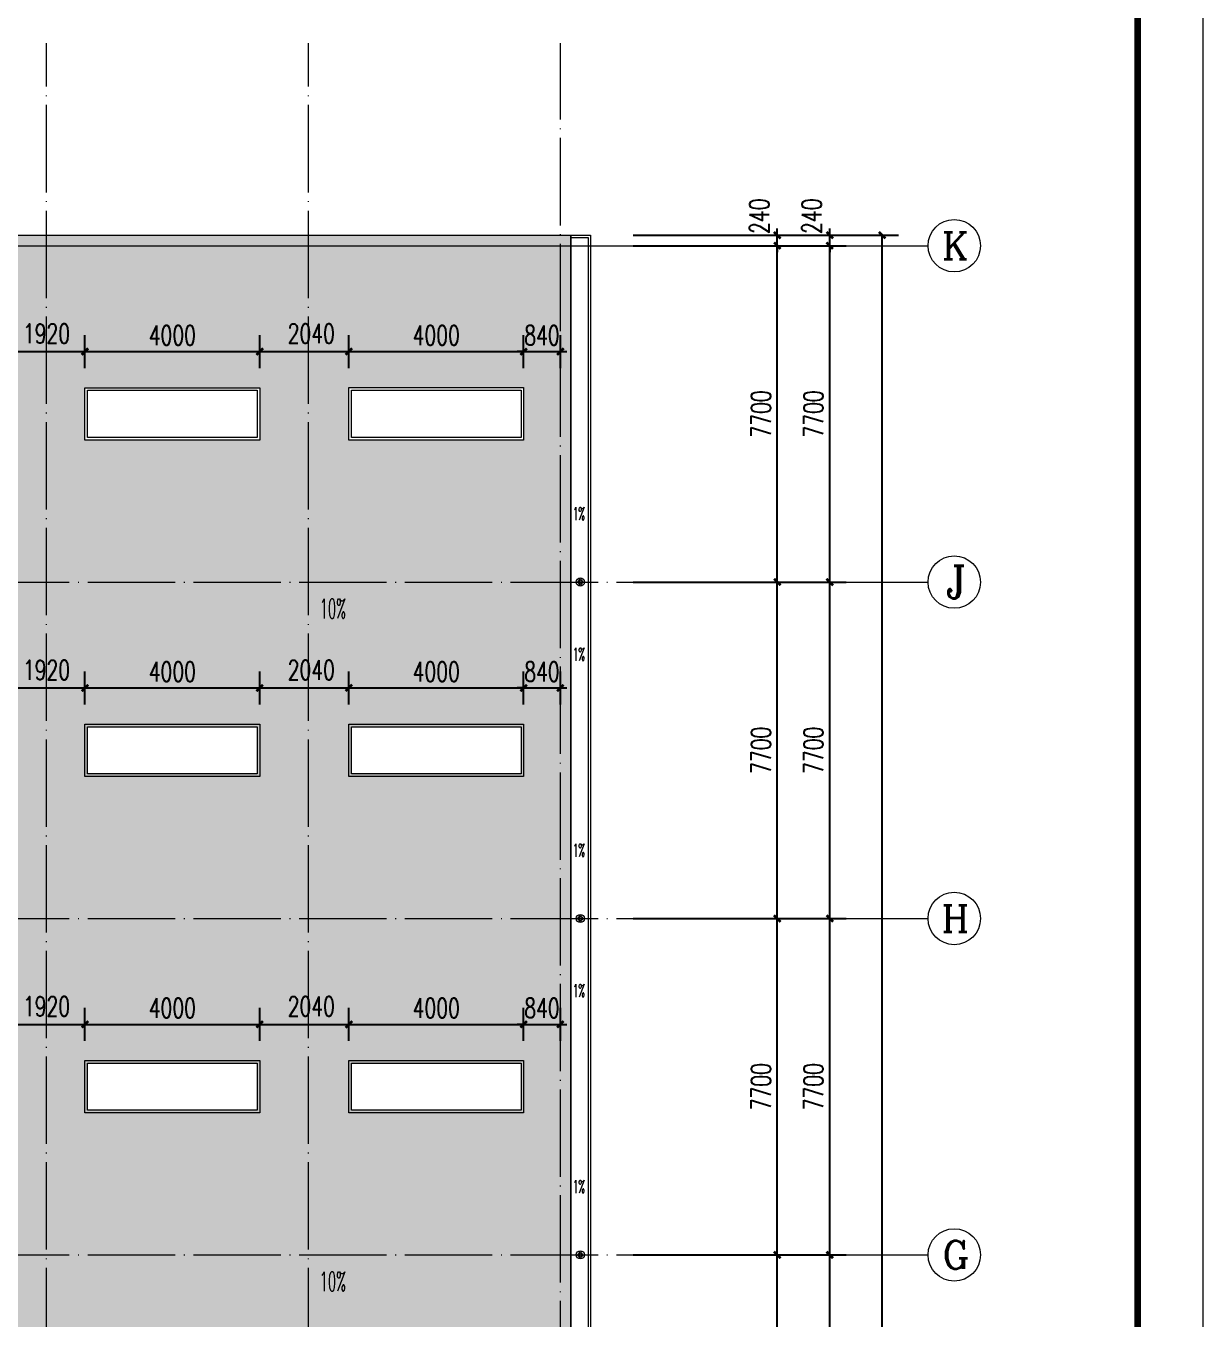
# Model space of a CAD drawing. Header units: inches. Extents: x -3733042 to -3450527, y 579159 to 997713.
# Drawn here: x -3525919 to -3498977, y 722919 to 752521 of the extents above; entities that cross this region are included whole.
import ezdxf

# ---------------------------------------------------------------- set-up
doc = ezdxf.new("R2010")
doc.units = ezdxf.units.IN
doc.header["$LTSCALE"] = 1000
doc.header["$MEASUREMENT"] = 0
doc.linetypes.add('DOTE', pattern=[2.42, 2, -0.2, 0.02, -0.2])
doc.linetypes.add('TG_Y', pattern=[2.3, 2, -0.3])
doc.layers.get('0').update_dxf_attribs({"lineweight": 18})
for name, color, linetype, lineweight in [('AXIS', 30, 'Continuous', 18), ('AXIS_TEXT', 7, 'Continuous', 18), ('DOTE', 14, 'DOTE', 18), ('EQUIP_雨水斗', 7, 'Continuous', 18), ('PUB_DIM', 3, 'Continuous', 18), ('PUB_TEXT', 7, 'Continuous', 18), ('PUB_TITLE', 153, 'Continuous', 18), ('SURFACE', 255, 'Continuous', 18), ('VPIPE-雨水', 4, 'TG_Y', 18), ('地漏雨水管', 41, 'Continuous', 18), ('填充', 8, 'Continuous', 18)]:
    doc.layers.add(name, color=color, linetype=linetype, lineweight=lineweight)
doc.styles.add('_TCH_AXIS', font='complex.shx', dxfattribs={"bigfont": 'gbcbig.shx'})
doc.styles.add('_TCH_DIM', font='simplex.shx', dxfattribs={"width": 0.7, "bigfont": 'gbcbig.shx'})
doc.styles.add('_TCH_DIM_T3', font='simplex.shx', dxfattribs={"width": 0.705882, "bigfont": 'gbcbig.shx'})
doc.styles.add('COMPLEX', font='complex.shx')
doc.dimstyles.new('_TCH_ARCH&&150', dxfattribs={"dimtxt": 446.25, "dimasz": 150, "dimexe": 375, "dimexo": 450, "dimgap": 150, "dimtad": 1, "dimdec": 0, "dimzin": 0, "dimdsep": 46, "dimtxsty": '_TCH_DIM_T3', "dimblk": 'ARCHTICK', "dimcen": 0.09, "dimdle": 300, "dimclrt": 7, "dimazin": 2, "dimtfac": 1, "dimtdec": 0, "dimtix": 1, "dimtmove": 2, "dimatfit": 3, "dimfxl": 1, "dimtolj": 1, "dimarcsym": 0})

# ---------------------------------------------------------------- blocks, each defined once
blk = doc.blocks.new('$TwtSys$00000139')
at = {"color": 7}
for p, q in [((-19, 92), (-19, -92)), ((19, 92), (19, -92))]:
    blk.add_line(p, q, dxfattribs=at)
blk.add_circle((0, 0), 93.8)
blk = doc.blocks.new('_ArchTick_2')
at = {"color": 0, "linetype": 'ByBlock'}
blk.add_lwpolyline([(-0.5, -0.5, 0.4, 0.4, 0), (0.5, 0.5, 0.4, 0.4, 0)], format="xyseb", dxfattribs=at)
blk = doc.blocks.new('*X360')
at = {"layer": 'PUB_DIM', "color": 0, "lineweight": -2}
for p, q in [((-3526487, 729289), (-3526487, 730041)), ((-3524567, 729289), (-3524567, 730041)), ((-3526487, 729666), (-3524567, 729666))]:
    blk.add_line(p, q, dxfattribs=at)
at = {"layer": 'PUB_DIM', "color": 0, "lineweight": -2, "xscale": 150, "yscale": 150, "zscale": 150, "rotation": 180}
blk.add_blockref('_ArchTick_2', (-3526487, 729666), dxfattribs=at)
at = {"layer": 'PUB_DIM', "color": 0, "lineweight": -2, "xscale": 150, "yscale": 150, "zscale": 150}
blk.add_blockref('_ArchTick_2', (-3524567, 729666), dxfattribs=at)
at = {"layer": 'PUB_DIM', "color": 7, "insert": (-3525447, 730078), "char_height": 446.2, "width": 1530, "attachment_point": 5, "style": '_TCH_DIM_T3'}
blk.add_mtext('1920', dxfattribs=at)
blk = doc.blocks.new('_ARCHTICK')
at = {"color": 0, "linetype": 'ByBlock', "const_width": 0.4}
blk.add_lwpolyline([(-0.5, -0.5), (0.5, 0.5)], dxfattribs=at)
blk = doc.blocks.new('*X361')
at = {"layer": 'PUB_DIM', "color": 0, "lineweight": -2}
for p, q in [((-3524567, 729289), (-3524567, 730041)), ((-3520567, 729289), (-3520567, 730041)), ((-3524567, 729666), (-3520567, 729666))]:
    blk.add_line(p, q, dxfattribs=at)
at = {"layer": 'PUB_DIM', "color": 0, "lineweight": -2, "xscale": 150, "yscale": 150, "zscale": 150, "rotation": 180}
blk.add_blockref('_ArchTick_2', (-3524567, 729666), dxfattribs=at)
at = {"layer": 'PUB_DIM', "color": 0, "lineweight": -2, "xscale": 150, "yscale": 150, "zscale": 150}
blk.add_blockref('_ArchTick_2', (-3520567, 729666), dxfattribs=at)
at = {"layer": 'PUB_DIM', "color": 7, "insert": (-3522567, 730039), "char_height": 446.2, "width": 1665, "attachment_point": 5, "style": '_TCH_DIM_T3'}
blk.add_mtext('4000', dxfattribs=at)
blk = doc.blocks.new('*X362')
at = {"layer": 'PUB_DIM', "color": 0, "lineweight": -2}
for p, q in [((-3520567, 729289), (-3520567, 730041)), ((-3518527, 729289), (-3518527, 730041)), ((-3520567, 729666), (-3518527, 729666))]:
    blk.add_line(p, q, dxfattribs=at)
at = {"layer": 'PUB_DIM', "color": 0, "lineweight": -2, "xscale": 150, "yscale": 150, "zscale": 150, "rotation": 180}
blk.add_blockref('_ArchTick_2', (-3520567, 729666), dxfattribs=at)
at = {"layer": 'PUB_DIM', "color": 0, "lineweight": -2, "xscale": 150, "yscale": 150, "zscale": 150}
blk.add_blockref('_ArchTick_2', (-3518527, 729666), dxfattribs=at)
at = {"layer": 'PUB_DIM', "color": 7, "insert": (-3519387, 730078), "char_height": 446.2, "width": 1665, "attachment_point": 5, "style": '_TCH_DIM_T3'}
blk.add_mtext('2040', dxfattribs=at)
blk = doc.blocks.new('*X363')
at = {"layer": 'PUB_DIM', "color": 0, "lineweight": -2}
for p, q in [((-3518527, 729289), (-3518527, 730041)), ((-3514527, 729289), (-3514527, 730041)), ((-3518527, 729666), (-3514527, 729666))]:
    blk.add_line(p, q, dxfattribs=at)
at = {"layer": 'PUB_DIM', "color": 0, "lineweight": -2, "xscale": 150, "yscale": 150, "zscale": 150, "rotation": 180}
blk.add_blockref('_ArchTick_2', (-3518527, 729666), dxfattribs=at)
at = {"layer": 'PUB_DIM', "color": 0, "lineweight": -2, "xscale": 150, "yscale": 150, "zscale": 150}
blk.add_blockref('_ArchTick_2', (-3514527, 729666), dxfattribs=at)
at = {"layer": 'PUB_DIM', "color": 7, "insert": (-3516527, 730039), "char_height": 446.2, "width": 1665, "attachment_point": 5, "style": '_TCH_DIM_T3'}
blk.add_mtext('4000', dxfattribs=at)
blk = doc.blocks.new('*X364')
at = {"layer": 'PUB_DIM', "color": 0, "lineweight": -2}
for p, q in [((-3514527, 729289), (-3514527, 730041)), ((-3513687, 729289), (-3513687, 730041)), ((-3514527, 729666), (-3514677, 729666)), ((-3514527, 729666), (-3513687, 729666)), ((-3513687, 729666), (-3513537, 729666))]:
    blk.add_line(p, q, dxfattribs=at)
at = {"layer": 'PUB_DIM', "color": 0, "lineweight": -2, "xscale": 150, "yscale": 150, "zscale": 150}
blk.add_blockref('_ArchTick_2', (-3514527, 729666), dxfattribs=at)
at = {"layer": 'PUB_DIM', "color": 0, "lineweight": -2, "xscale": 150, "yscale": 150, "zscale": 150, "rotation": 180}
blk.add_blockref('_ArchTick_2', (-3513687, 729666), dxfattribs=at)
at = {"layer": 'PUB_DIM', "color": 7, "insert": (-3514107, 730039), "char_height": 446.2, "width": 1215, "attachment_point": 5, "style": '_TCH_DIM_T3'}
blk.add_mtext('840', dxfattribs=at)
blk = doc.blocks.new('*X374')
at = {"layer": 'PUB_DIM', "color": 0, "lineweight": -2}
for p, q in [((-3526487, 736989), (-3526487, 737741)), ((-3524567, 736989), (-3524567, 737741)), ((-3526487, 737366), (-3524567, 737366))]:
    blk.add_line(p, q, dxfattribs=at)
at = {"layer": 'PUB_DIM', "color": 0, "lineweight": -2, "xscale": 150, "yscale": 150, "zscale": 150, "rotation": 180}
blk.add_blockref('_ArchTick_2', (-3526487, 737366), dxfattribs=at)
at = {"layer": 'PUB_DIM', "color": 0, "lineweight": -2, "xscale": 150, "yscale": 150, "zscale": 150}
blk.add_blockref('_ArchTick_2', (-3524567, 737366), dxfattribs=at)
at = {"layer": 'PUB_DIM', "color": 7, "insert": (-3525447, 737778), "char_height": 446.2, "width": 1530, "attachment_point": 5, "style": '_TCH_DIM_T3'}
blk.add_mtext('1920', dxfattribs=at)
blk = doc.blocks.new('*X375')
at = {"layer": 'PUB_DIM', "color": 0, "lineweight": -2}
for p, q in [((-3524567, 736989), (-3524567, 737741)), ((-3520567, 736989), (-3520567, 737741)), ((-3524567, 737366), (-3520567, 737366))]:
    blk.add_line(p, q, dxfattribs=at)
at = {"layer": 'PUB_DIM', "color": 0, "lineweight": -2, "xscale": 150, "yscale": 150, "zscale": 150, "rotation": 180}
blk.add_blockref('_ArchTick_2', (-3524567, 737366), dxfattribs=at)
at = {"layer": 'PUB_DIM', "color": 0, "lineweight": -2, "xscale": 150, "yscale": 150, "zscale": 150}
blk.add_blockref('_ArchTick_2', (-3520567, 737366), dxfattribs=at)
at = {"layer": 'PUB_DIM', "color": 7, "insert": (-3522567, 737739), "char_height": 446.2, "width": 1665, "attachment_point": 5, "style": '_TCH_DIM_T3'}
blk.add_mtext('4000', dxfattribs=at)
blk = doc.blocks.new('*X376')
at = {"layer": 'PUB_DIM', "color": 0, "lineweight": -2}
for p, q in [((-3520567, 736989), (-3520567, 737741)), ((-3518527, 736989), (-3518527, 737741)), ((-3520567, 737366), (-3518527, 737366))]:
    blk.add_line(p, q, dxfattribs=at)
at = {"layer": 'PUB_DIM', "color": 0, "lineweight": -2, "xscale": 150, "yscale": 150, "zscale": 150, "rotation": 180}
blk.add_blockref('_ArchTick_2', (-3520567, 737366), dxfattribs=at)
at = {"layer": 'PUB_DIM', "color": 0, "lineweight": -2, "xscale": 150, "yscale": 150, "zscale": 150}
blk.add_blockref('_ArchTick_2', (-3518527, 737366), dxfattribs=at)
at = {"layer": 'PUB_DIM', "color": 7, "insert": (-3519387, 737778), "char_height": 446.2, "width": 1665, "attachment_point": 5, "style": '_TCH_DIM_T3'}
blk.add_mtext('2040', dxfattribs=at)
blk = doc.blocks.new('*X377')
at = {"layer": 'PUB_DIM', "color": 0, "lineweight": -2}
for p, q in [((-3518527, 736989), (-3518527, 737741)), ((-3514527, 736989), (-3514527, 737741)), ((-3518527, 737366), (-3514527, 737366))]:
    blk.add_line(p, q, dxfattribs=at)
at = {"layer": 'PUB_DIM', "color": 0, "lineweight": -2, "xscale": 150, "yscale": 150, "zscale": 150, "rotation": 180}
blk.add_blockref('_ArchTick_2', (-3518527, 737366), dxfattribs=at)
at = {"layer": 'PUB_DIM', "color": 0, "lineweight": -2, "xscale": 150, "yscale": 150, "zscale": 150}
blk.add_blockref('_ArchTick_2', (-3514527, 737366), dxfattribs=at)
at = {"layer": 'PUB_DIM', "color": 7, "insert": (-3516527, 737739), "char_height": 446.2, "width": 1665, "attachment_point": 5, "style": '_TCH_DIM_T3'}
blk.add_mtext('4000', dxfattribs=at)
blk = doc.blocks.new('*X378')
at = {"layer": 'PUB_DIM', "color": 0, "lineweight": -2}
for p, q in [((-3514527, 736989), (-3514527, 737741)), ((-3513687, 736989), (-3513687, 737741)), ((-3514527, 737366), (-3514677, 737366)), ((-3514527, 737366), (-3513687, 737366)), ((-3513687, 737366), (-3513537, 737366))]:
    blk.add_line(p, q, dxfattribs=at)
at = {"layer": 'PUB_DIM', "color": 0, "lineweight": -2, "xscale": 150, "yscale": 150, "zscale": 150}
blk.add_blockref('_ArchTick_2', (-3514527, 737366), dxfattribs=at)
at = {"layer": 'PUB_DIM', "color": 0, "lineweight": -2, "xscale": 150, "yscale": 150, "zscale": 150, "rotation": 180}
blk.add_blockref('_ArchTick_2', (-3513687, 737366), dxfattribs=at)
at = {"layer": 'PUB_DIM', "color": 7, "insert": (-3514107, 737739), "char_height": 446.2, "width": 1215, "attachment_point": 5, "style": '_TCH_DIM_T3'}
blk.add_mtext('840', dxfattribs=at)
blk = doc.blocks.new('*X501')
at = {"layer": 'PUB_DIM', "color": 0, "lineweight": -2}
for p, q in [((-3526487, 744689), (-3526487, 745441)), ((-3524567, 744689), (-3524567, 745441)), ((-3526487, 745066), (-3524567, 745066))]:
    blk.add_line(p, q, dxfattribs=at)
at = {"layer": 'PUB_DIM', "color": 0, "lineweight": -2, "xscale": 150, "yscale": 150, "zscale": 150, "rotation": 180}
blk.add_blockref('_ArchTick_2', (-3526487, 745066), dxfattribs=at)
at = {"layer": 'PUB_DIM', "color": 0, "lineweight": -2, "xscale": 150, "yscale": 150, "zscale": 150}
blk.add_blockref('_ArchTick_2', (-3524567, 745066), dxfattribs=at)
at = {"layer": 'PUB_DIM', "color": 7, "insert": (-3525447, 745478), "char_height": 446.2, "width": 1530, "attachment_point": 5, "style": '_TCH_DIM_T3'}
blk.add_mtext('1920', dxfattribs=at)
blk = doc.blocks.new('*X502')
at = {"layer": 'PUB_DIM', "color": 0, "lineweight": -2}
for p, q in [((-3524567, 744689), (-3524567, 745441)), ((-3520567, 744689), (-3520567, 745441)), ((-3524567, 745066), (-3520567, 745066))]:
    blk.add_line(p, q, dxfattribs=at)
at = {"layer": 'PUB_DIM', "color": 0, "lineweight": -2, "xscale": 150, "yscale": 150, "zscale": 150, "rotation": 180}
blk.add_blockref('_ArchTick_2', (-3524567, 745066), dxfattribs=at)
at = {"layer": 'PUB_DIM', "color": 0, "lineweight": -2, "xscale": 150, "yscale": 150, "zscale": 150}
blk.add_blockref('_ArchTick_2', (-3520567, 745066), dxfattribs=at)
at = {"layer": 'PUB_DIM', "color": 7, "insert": (-3522567, 745439), "char_height": 446.2, "width": 1665, "attachment_point": 5, "style": '_TCH_DIM_T3'}
blk.add_mtext('4000', dxfattribs=at)
blk = doc.blocks.new('*X503')
at = {"layer": 'PUB_DIM', "color": 0, "lineweight": -2}
for p, q in [((-3520567, 744689), (-3520567, 745441)), ((-3518527, 744689), (-3518527, 745441)), ((-3520567, 745066), (-3518527, 745066))]:
    blk.add_line(p, q, dxfattribs=at)
at = {"layer": 'PUB_DIM', "color": 0, "lineweight": -2, "xscale": 150, "yscale": 150, "zscale": 150, "rotation": 180}
blk.add_blockref('_ArchTick_2', (-3520567, 745066), dxfattribs=at)
at = {"layer": 'PUB_DIM', "color": 0, "lineweight": -2, "xscale": 150, "yscale": 150, "zscale": 150}
blk.add_blockref('_ArchTick_2', (-3518527, 745066), dxfattribs=at)
at = {"layer": 'PUB_DIM', "color": 7, "insert": (-3519387, 745478), "char_height": 446.2, "width": 1665, "attachment_point": 5, "style": '_TCH_DIM_T3'}
blk.add_mtext('2040', dxfattribs=at)
blk = doc.blocks.new('*X504')
at = {"layer": 'PUB_DIM', "color": 0, "lineweight": -2}
for p, q in [((-3518527, 744689), (-3518527, 745441)), ((-3514527, 744689), (-3514527, 745441)), ((-3518527, 745066), (-3514527, 745066))]:
    blk.add_line(p, q, dxfattribs=at)
at = {"layer": 'PUB_DIM', "color": 0, "lineweight": -2, "xscale": 150, "yscale": 150, "zscale": 150, "rotation": 180}
blk.add_blockref('_ArchTick_2', (-3518527, 745066), dxfattribs=at)
at = {"layer": 'PUB_DIM', "color": 0, "lineweight": -2, "xscale": 150, "yscale": 150, "zscale": 150}
blk.add_blockref('_ArchTick_2', (-3514527, 745066), dxfattribs=at)
at = {"layer": 'PUB_DIM', "color": 7, "insert": (-3516527, 745439), "char_height": 446.2, "width": 1665, "attachment_point": 5, "style": '_TCH_DIM_T3'}
blk.add_mtext('4000', dxfattribs=at)
blk = doc.blocks.new('*X505')
at = {"layer": 'PUB_DIM', "color": 0, "lineweight": -2}
for p, q in [((-3514527, 744689), (-3514527, 745441)), ((-3513687, 744689), (-3513687, 745441)), ((-3514527, 745066), (-3514677, 745066)), ((-3514527, 745066), (-3513687, 745066)), ((-3513687, 745066), (-3513537, 745066))]:
    blk.add_line(p, q, dxfattribs=at)
at = {"layer": 'PUB_DIM', "color": 0, "lineweight": -2, "xscale": 150, "yscale": 150, "zscale": 150}
blk.add_blockref('_ArchTick_2', (-3514527, 745066), dxfattribs=at)
at = {"layer": 'PUB_DIM', "color": 0, "lineweight": -2, "xscale": 150, "yscale": 150, "zscale": 150, "rotation": 180}
blk.add_blockref('_ArchTick_2', (-3513687, 745066), dxfattribs=at)
at = {"layer": 'PUB_DIM', "color": 7, "insert": (-3514107, 745439), "char_height": 446.2, "width": 1215, "attachment_point": 5, "style": '_TCH_DIM_T3'}
blk.add_mtext('840', dxfattribs=at)
blk = doc.blocks.new('*X539')
at = {"layer": 'AXIS', "color": 0, "lineweight": -2}
for p, q in [((-3512022, 724389), (-3508347, 724389)), ((-3508722, 716689), (-3508722, 724389)), ((-3512022, 716689), (-3508347, 716689))]:
    blk.add_line(p, q, dxfattribs=at)
at = {"layer": 'AXIS', "color": 0, "lineweight": -2, "xscale": 150, "yscale": 150, "zscale": 150}
for p, rotation in [((-3508722, 724389), 90), ((-3508722, 716689), 270)]:
    blk.add_blockref('_ArchTick_2', p, dxfattribs=dict(at, rotation=rotation))
at = {"layer": 'AXIS', "color": 7, "insert": (-3509095, 720539), "char_height": 446.2, "width": 1665, "attachment_point": 5, "rotation": 90, "style": '_TCH_DIM_T3'}
blk.add_mtext('7700', dxfattribs=at)
blk = doc.blocks.new('*X540')
at = {"layer": 'AXIS', "color": 0, "lineweight": -2}
for p, q in [((-3512022, 732089), (-3508347, 732089)), ((-3508722, 724389), (-3508722, 732089)), ((-3512022, 724389), (-3508347, 724389))]:
    blk.add_line(p, q, dxfattribs=at)
at = {"layer": 'AXIS', "color": 0, "lineweight": -2, "xscale": 150, "yscale": 150, "zscale": 150}
for p, rotation in [((-3508722, 732089), 90), ((-3508722, 724389), 270)]:
    blk.add_blockref('_ArchTick_2', p, dxfattribs=dict(at, rotation=rotation))
at = {"layer": 'AXIS', "color": 7, "insert": (-3509095, 728239), "char_height": 446.2, "width": 1665, "attachment_point": 5, "rotation": 90, "style": '_TCH_DIM_T3'}
blk.add_mtext('7700', dxfattribs=at)
blk = doc.blocks.new('*X541')
at = {"layer": 'AXIS', "color": 0, "lineweight": -2}
for p, q in [((-3512022, 739789), (-3508347, 739789)), ((-3508722, 732089), (-3508722, 739789)), ((-3512022, 732089), (-3508347, 732089))]:
    blk.add_line(p, q, dxfattribs=at)
at = {"layer": 'AXIS', "color": 0, "lineweight": -2, "xscale": 150, "yscale": 150, "zscale": 150}
for p, rotation in [((-3508722, 739789), 90), ((-3508722, 732089), 270)]:
    blk.add_blockref('_ArchTick_2', p, dxfattribs=dict(at, rotation=rotation))
at = {"layer": 'AXIS', "color": 7, "insert": (-3509095, 735939), "char_height": 446.2, "width": 1665, "attachment_point": 5, "rotation": 90, "style": '_TCH_DIM_T3'}
blk.add_mtext('7700', dxfattribs=at)
blk = doc.blocks.new('*X542')
at = {"layer": 'AXIS', "color": 0, "lineweight": -2}
for p, q in [((-3512022, 747489), (-3508347, 747489)), ((-3508722, 739789), (-3508722, 747489)), ((-3512022, 739789), (-3508347, 739789))]:
    blk.add_line(p, q, dxfattribs=at)
at = {"layer": 'AXIS', "color": 0, "lineweight": -2, "xscale": 150, "yscale": 150, "zscale": 150}
for p, rotation in [((-3508722, 747489), 90), ((-3508722, 739789), 270)]:
    blk.add_blockref('_ArchTick_2', p, dxfattribs=dict(at, rotation=rotation))
at = {"layer": 'AXIS', "color": 7, "insert": (-3509095, 743639), "char_height": 446.2, "width": 1665, "attachment_point": 5, "rotation": 90, "style": '_TCH_DIM_T3'}
blk.add_mtext('7700', dxfattribs=at)
blk = doc.blocks.new('*X543')
at = {"layer": 'AXIS', "color": 0, "lineweight": -2}
for p, q in [((-3508722, 747729), (-3508722, 747879)), ((-3512022, 747729), (-3508347, 747729)), ((-3512022, 747489), (-3508347, 747489)), ((-3508722, 747489), (-3508722, 747729)), ((-3508722, 747489), (-3508722, 747339))]:
    blk.add_line(p, q, dxfattribs=at)
at = {"layer": 'AXIS', "color": 0, "lineweight": -2, "xscale": 150, "yscale": 150, "zscale": 150}
for p, rotation in [((-3508722, 747729), 270), ((-3508722, 747489), 90)]:
    blk.add_blockref('_ArchTick_2', p, dxfattribs=dict(at, rotation=rotation))
at = {"layer": 'AXIS', "color": 7, "insert": (-3509135, 748163), "char_height": 446.2, "width": 1215, "attachment_point": 5, "rotation": 90, "style": '_TCH_DIM_T3'}
blk.add_mtext('240', dxfattribs=at)
blk = doc.blocks.new('*X550')
at = {"layer": 'AXIS', "color": 0, "lineweight": -2}
for p, q in [((-3510822, 724389), (-3507147, 724389)), ((-3507522, 716689), (-3507522, 724389)), ((-3510822, 716689), (-3507147, 716689))]:
    blk.add_line(p, q, dxfattribs=at)
at = {"layer": 'AXIS', "color": 0, "lineweight": -2, "xscale": 150, "yscale": 150, "zscale": 150}
for p, rotation in [((-3507522, 724389), 90), ((-3507522, 716689), 270)]:
    blk.add_blockref('_ArchTick_2', p, dxfattribs=dict(at, rotation=rotation))
at = {"layer": 'AXIS', "color": 7, "insert": (-3507895, 720539), "char_height": 446.2, "width": 1665, "attachment_point": 5, "rotation": 90, "style": '_TCH_DIM_T3'}
blk.add_mtext('7700', dxfattribs=at)
blk = doc.blocks.new('*X551')
at = {"layer": 'AXIS', "color": 0, "lineweight": -2}
for p, q in [((-3510822, 732089), (-3507147, 732089)), ((-3507522, 724389), (-3507522, 732089)), ((-3510822, 724389), (-3507147, 724389))]:
    blk.add_line(p, q, dxfattribs=at)
at = {"layer": 'AXIS', "color": 0, "lineweight": -2, "xscale": 150, "yscale": 150, "zscale": 150}
for p, rotation in [((-3507522, 732089), 90), ((-3507522, 724389), 270)]:
    blk.add_blockref('_ArchTick_2', p, dxfattribs=dict(at, rotation=rotation))
at = {"layer": 'AXIS', "color": 7, "insert": (-3507895, 728239), "char_height": 446.2, "width": 1665, "attachment_point": 5, "rotation": 90, "style": '_TCH_DIM_T3'}
blk.add_mtext('7700', dxfattribs=at)
blk = doc.blocks.new('*X552')
at = {"layer": 'AXIS', "color": 0, "lineweight": -2}
for p, q in [((-3510822, 739789), (-3507147, 739789)), ((-3507522, 732089), (-3507522, 739789)), ((-3510822, 732089), (-3507147, 732089))]:
    blk.add_line(p, q, dxfattribs=at)
at = {"layer": 'AXIS', "color": 0, "lineweight": -2, "xscale": 150, "yscale": 150, "zscale": 150}
for p, rotation in [((-3507522, 739789), 90), ((-3507522, 732089), 270)]:
    blk.add_blockref('_ArchTick_2', p, dxfattribs=dict(at, rotation=rotation))
at = {"layer": 'AXIS', "color": 7, "insert": (-3507895, 735939), "char_height": 446.2, "width": 1665, "attachment_point": 5, "rotation": 90, "style": '_TCH_DIM_T3'}
blk.add_mtext('7700', dxfattribs=at)
blk = doc.blocks.new('*X553')
at = {"layer": 'AXIS', "color": 0, "lineweight": -2}
for p, q in [((-3510822, 747489), (-3507147, 747489)), ((-3507522, 739789), (-3507522, 747489)), ((-3510822, 739789), (-3507147, 739789))]:
    blk.add_line(p, q, dxfattribs=at)
at = {"layer": 'AXIS', "color": 0, "lineweight": -2, "xscale": 150, "yscale": 150, "zscale": 150}
for p, rotation in [((-3507522, 747489), 90), ((-3507522, 739789), 270)]:
    blk.add_blockref('_ArchTick_2', p, dxfattribs=dict(at, rotation=rotation))
at = {"layer": 'AXIS', "color": 7, "insert": (-3507895, 743639), "char_height": 446.2, "width": 1665, "attachment_point": 5, "rotation": 90, "style": '_TCH_DIM_T3'}
blk.add_mtext('7700', dxfattribs=at)
blk = doc.blocks.new('*X554')
at = {"layer": 'AXIS', "color": 0, "lineweight": -2}
for p, q in [((-3507522, 747729), (-3507522, 747879)), ((-3510822, 747729), (-3507147, 747729)), ((-3510822, 747489), (-3507147, 747489)), ((-3507522, 747489), (-3507522, 747729)), ((-3507522, 747489), (-3507522, 747339))]:
    blk.add_line(p, q, dxfattribs=at)
at = {"layer": 'AXIS', "color": 0, "lineweight": -2, "xscale": 150, "yscale": 150, "zscale": 150}
for p, rotation in [((-3507522, 747729), 270), ((-3507522, 747489), 90)]:
    blk.add_blockref('_ArchTick_2', p, dxfattribs=dict(at, rotation=rotation))
at = {"layer": 'AXIS', "color": 7, "insert": (-3507935, 748163), "char_height": 446.2, "width": 1215, "attachment_point": 5, "rotation": 90, "style": '_TCH_DIM_T3'}
blk.add_mtext('240', dxfattribs=at)
blk = doc.blocks.new('*X555')
at = {"layer": 'AXIS', "color": 0, "lineweight": -2}
for p, q in [((-3510822, 747729), (-3505947, 747729)), ((-3506322, 677949), (-3506322, 747729)), ((-3510822, 677949), (-3505947, 677949))]:
    blk.add_line(p, q, dxfattribs=at)
at = {"layer": 'AXIS', "color": 0, "lineweight": -2, "xscale": 150, "yscale": 150, "zscale": 150}
for p, rotation in [((-3506322, 747729), 90), ((-3506322, 677949), 270)]:
    blk.add_blockref('_ArchTick_2', p, dxfattribs=dict(at, rotation=rotation))
at = {"layer": 'AXIS', "color": 7, "insert": (-3506695, 712839), "char_height": 446.2, "width": 2115, "attachment_point": 5, "rotation": 90, "style": '_TCH_DIM_T3'}
blk.add_mtext('69780', dxfattribs=at)
blk = doc.blocks.new('_AXISO')
blk.add_circle((0, 0), 0.5)
at = {"layer": 'AXIS_TEXT', "style": 'COMPLEX', "width": 1.04167}
blk.add_attdef('A', (-0.25, -0.28), '', height=0.56, dxfattribs=at)

msp = doc.modelspace()

# ---------------------------------------------------------------- hatches: boundary and pattern name
at = {"layer": '填充'}
h = msp.add_hatch(dxfattribs=at)
h.set_pattern_fill('ANSI33', color=256, scale=300, angle=315, style=0)
h.paths.add_polyline_path([(-3548367, 743039.3), (-3548367, 744239.3), (-3544367, 744239.3), (-3544367, 743039.3)], flags=0)
h.paths.add_polyline_path([(-3518527, 743040), (-3518527, 744240), (-3514527, 744240), (-3514527, 743040)], flags=0)
h.paths.add_polyline_path([(-3536407, 743040), (-3536407, 744240), (-3532407, 744240), (-3532407, 743040)], flags=0)
h.paths.add_polyline_path([(-3544367, 682638.7), (-3544367, 681438.7), (-3548367, 681438.7), (-3548367, 682638.7)], flags=0)
h.paths.add_polyline_path([(-3542487, 681438.7), (-3542487, 682638.7), (-3538487, 682638.7), (-3538487, 681438.7)], flags=0)
h.paths.add_polyline_path([(-3536407, 681439.3), (-3536407, 682639.3), (-3532407, 682639.3), (-3532407, 681439.3)], flags=0)
h.paths.add_polyline_path([(-3530487, 681439.3), (-3530487, 682639.3), (-3526487, 682639.3), (-3526487, 681439.3)], flags=0)
h.paths.add_polyline_path([(-3524567, 681438.7), (-3524567, 682638.7), (-3520567, 682638.7), (-3520567, 681438.7)], flags=0)
h.paths.add_polyline_path([(-3514527, 682639.3), (-3514527, 681439.3), (-3518527, 681439.3), (-3518527, 682639.3)], flags=0)
h.paths.add_polyline_path([(-3514527, 690339.3), (-3514527, 689139.3), (-3518527, 689139.3), (-3518527, 690339.3)], flags=0)
h.paths.add_polyline_path([(-3520567, 690338.7), (-3520567, 689138.7), (-3524567, 689138.7), (-3524567, 690338.7)], flags=0)
h.paths.add_polyline_path([(-3526487, 690339.3), (-3526487, 689139.3), (-3530487, 689139.3), (-3530487, 690339.3)], flags=0)
h.paths.add_polyline_path([(-3532407, 690339.3), (-3532407, 689139.3), (-3536407, 689139.3), (-3536407, 690339.3)], flags=0)
h.paths.add_polyline_path([(-3538487, 690338.7), (-3538487, 689138.7), (-3542487, 689138.7), (-3542487, 690338.7)], flags=0)
h.paths.add_polyline_path([(-3544367, 690338.7), (-3544367, 689138.7), (-3548367, 689138.7), (-3548367, 690338.7)], flags=0)
h.paths.add_polyline_path([(-3544367, 698038.7), (-3544367, 696838.7), (-3548367, 696838.7), (-3548367, 698038.7)], flags=0)
h.paths.add_polyline_path([(-3538487, 698038.7), (-3538487, 696838.7), (-3542487, 696838.7), (-3542487, 698038.7)], flags=0)
h.paths.add_polyline_path([(-3532407, 698039.3), (-3532407, 696839.3), (-3536407, 696839.3), (-3536407, 698039.3)], flags=0)
h.paths.add_polyline_path([(-3526487, 698039.3), (-3526487, 696839.3), (-3530487, 696839.3), (-3530487, 698039.3)], flags=0)
h.paths.add_polyline_path([(-3520567, 698038.7), (-3520567, 696838.7), (-3524567, 696838.7), (-3524567, 698038.7)], flags=0)
h.paths.add_polyline_path([(-3514527, 698039.3), (-3514527, 696839.3), (-3518527, 696839.3), (-3518527, 698039.3)], flags=0)
h.paths.add_polyline_path([(-3514527, 705739.3), (-3514527, 704539.3), (-3518527, 704539.3), (-3518527, 705739.3)], flags=0)
h.paths.add_polyline_path([(-3520567, 705738.7), (-3520567, 704538.7), (-3524567, 704538.7), (-3524567, 705738.7)], flags=0)
h.paths.add_polyline_path([(-3526487, 705739.3), (-3526487, 704539.3), (-3530487, 704539.3), (-3530487, 705739.3)], flags=0)
h.paths.add_polyline_path([(-3532407, 705739.3), (-3532407, 704539.3), (-3536407, 704539.3), (-3536407, 705739.3)], flags=0)
h.paths.add_polyline_path([(-3538487, 705738.7), (-3538487, 704538.7), (-3542487, 704538.7), (-3542487, 705738.7)], flags=0)
h.paths.add_polyline_path([(-3544367, 705738.7), (-3544367, 704538.7), (-3548367, 704538.7), (-3548367, 705738.7)], flags=0)
h.paths.add_polyline_path([(-3548367, 713438.7), (-3544367, 713438.7), (-3544367, 712238.7), (-3548367, 712238.7)], flags=0)
h.paths.add_polyline_path([(-3538487, 713438.7), (-3538487, 712238.7), (-3542487, 712238.7), (-3542487, 713438.7)], flags=0)
h.paths.add_polyline_path([(-3532407, 713439.3), (-3532407, 712239.3), (-3536407, 712239.3), (-3536407, 713439.3)], flags=0)
h.paths.add_polyline_path([(-3526487, 712239.3), (-3530487, 712239.3), (-3530487, 713439.3), (-3526487, 713439.3)], flags=0)
h.paths.add_polyline_path([(-3520567, 713438.7), (-3520567, 712238.7), (-3524567, 712238.7), (-3524567, 713438.7)], flags=0)
h.paths.add_polyline_path([(-3514527, 713439.3), (-3514527, 712239.3), (-3518527, 712239.3), (-3518527, 713439.3)], flags=0)
h.paths.add_polyline_path([(-3514527, 721139.3), (-3514527, 719939.3), (-3518527, 719939.3), (-3518527, 721139.3)], flags=0)
h.paths.add_polyline_path([(-3520567, 721138.7), (-3520567, 719938.7), (-3524567, 719938.7), (-3524567, 721138.7)], flags=0)
h.paths.add_polyline_path([(-3526487, 721139.3), (-3526487, 719939.3), (-3530487, 719939.3), (-3530487, 721139.3)], flags=0)
h.paths.add_polyline_path([(-3532407, 721139.3), (-3532407, 719939.3), (-3536407, 719939.3), (-3536407, 721139.3)], flags=0)
h.paths.add_polyline_path([(-3538487, 721138.7), (-3538487, 719938.7), (-3542487, 719938.7), (-3542487, 721138.7)], flags=0)
h.paths.add_polyline_path([(-3544367, 721138.7), (-3544367, 719938.7), (-3548367, 719938.7), (-3548367, 721138.7)], flags=0)
h.paths.add_polyline_path([(-3518467, 727699.3), (-3518467, 728779.3), (-3514587, 728779.3), (-3514587, 727699.3)], flags=0)
h.paths.add_polyline_path([(-3524507, 727698.7), (-3524507, 728778.7), (-3520627, 728778.7), (-3520627, 727698.7)], flags=0)
h.paths.add_polyline_path([(-3530427, 727699.3), (-3530427, 728779.3), (-3526547, 728779.3), (-3526547, 727699.3)], flags=0)
h.paths.add_polyline_path([(-3536347, 727699.3), (-3536347, 728779.3), (-3532467, 728779.3), (-3532467, 727699.3)], flags=0)
h.paths.add_polyline_path([(-3542427, 727698.7), (-3542427, 728778.7), (-3538547, 728778.7), (-3538547, 727698.7)], flags=0)
h.paths.add_polyline_path([(-3548307, 727698.7), (-3548307, 728778.7), (-3544427, 728778.7), (-3544427, 727698.7)], flags=0)
h.paths.add_polyline_path([(-3548307, 735398.7), (-3548307, 736478.7), (-3544427, 736478.7), (-3544427, 735398.7)], flags=0)
h.paths.add_polyline_path([(-3542487, 744239.3), (-3538487, 744239.3), (-3538487, 743039.3), (-3542487, 743039.3)], flags=0)
h.paths.add_polyline_path([(-3542427, 735398.7), (-3542427, 736478.7), (-3538547, 736478.7), (-3538547, 735398.7)], flags=0)
h.paths.add_polyline_path([(-3532467, 735399.3), (-3536347, 735399.3), (-3536347, 736479.3), (-3532467, 736479.3)], flags=0)
h.paths.add_polyline_path([(-3530487, 743040), (-3530487, 744240), (-3526487, 744240), (-3526487, 743040)], flags=0)
h.paths.add_polyline_path([(-3530427, 735399.3), (-3530427, 736479.3), (-3526547, 736479.3), (-3526547, 735399.3)], flags=0)
h.paths.add_polyline_path([(-3524567, 743039.3), (-3524567, 744239.3), (-3520567, 744239.3), (-3520567, 743039.3)], flags=0)
h.paths.add_polyline_path([(-3524507, 735398.7), (-3524507, 736478.7), (-3520627, 736478.7), (-3520627, 735398.7)], flags=0)
h.paths.add_polyline_path([(-3513446.4, 747729.3), (-3549446.4, 747729.3), (-3549446.4, 677949.3), (-3513446.4, 677949.3)], flags=0)
h.paths.add_polyline_path([(-3514587, 736479.3), (-3514587, 735399.3), (-3518467, 735399.3), (-3518467, 736479.3)], flags=0)

# ---------------------------------------------------------------- linework, layer by layer
msp.add_lwpolyline([(-3549446.4, 747729.3), (-3513446.4, 747729.3), (-3513446.4, 677949.3), (-3549446.4, 677949.3)], close=True)
at = {"layer": 'AXIS'}
for p, q in [((-3511272.1, 747489.3), (-3505272.1, 747489.3)), ((-3511272.1, 739789.3), (-3505272.1, 739789.3)), ((-3511272.1, 732089.3), (-3505272.1, 732089.3)), ((-3511272.1, 724389.3), (-3505272.1, 724389.3))]:
    msp.add_line(p, q, dxfattribs=at)
at = {"layer": 'DOTE'}
for p, q in [((-3525446.4, 673689.7), (-3525446.4, 752126.4)), ((-3519447, 673689.7), (-3519447, 752126.4)), ((-3513687, 675354.4), (-3513687, 752126.4)), ((-3551803, 747489.3), (-3510401.2, 747489.3)), ((-3551124.3, 747489.3), (-3511272.1, 747489.3)), ((-3551124.3, 739789.3), (-3511272.1, 739789.3)), ((-3551124.3, 732089.3), (-3511272.1, 732089.3)), ((-3551124.3, 724389.3), (-3511272.1, 724389.3))]:
    msp.add_line(p, q, dxfattribs=at)
at = {"layer": 'PUB_TITLE'}
msp.add_lwpolyline([(-3561976.8, 656012.6), (-3498976.8, 656012.6), (-3498976.8, 767462.6), (-3561976.8, 767462.6)], close=True, dxfattribs=at)
msp.add_lwpolyline([(-3560476.8, 657512.6, 150, 150, 0), (-3500476.8, 657512.6, 150, 150, 0), (-3500476.8, 763712.6, 150, 150, 0), (-3560476.8, 763712.6, 150, 150, 0)], format="xyseb", close=True, dxfattribs=at)
at = {"layer": 'SURFACE'}
for points in [[(-3549446.4, 747729.3), (-3513446.4, 747729.3), (-3513446.4, 677949.3), (-3549446.4, 677949.3)], [(-3513447.6, 747729.3), (-3512997.6, 747729.3), (-3512997.6, 677949.3), (-3513447.6, 677949.3)], [(-3513447.6, 747679.3), (-3513047.6, 747679.3), (-3513047.6, 677999.3), (-3513447.6, 677999.3)], [(-3524567, 744239.3), (-3520567, 744239.3), (-3520567, 743039.3), (-3524567, 743039.3)], [(-3518527, 744240), (-3514527, 744240), (-3514527, 743040), (-3518527, 743040)], [(-3524507, 744179.3), (-3520627, 744179.3), (-3520627, 743099.3), (-3524507, 743099.3)], [(-3518467, 744180), (-3514587, 744180), (-3514587, 743100), (-3518467, 743100)], [(-3524567, 736538.7), (-3520567, 736538.7), (-3520567, 735338.7), (-3524567, 735338.7)], [(-3518527, 736539.3), (-3514527, 736539.3), (-3514527, 735339.3), (-3518527, 735339.3)], [(-3524507, 736478.7), (-3520627, 736478.7), (-3520627, 735398.7), (-3524507, 735398.7)], [(-3518467, 736479.3), (-3514587, 736479.3), (-3514587, 735399.3), (-3518467, 735399.3)], [(-3524567, 728838.7), (-3520567, 728838.7), (-3520567, 727638.7), (-3524567, 727638.7)], [(-3518527, 728839.3), (-3514527, 728839.3), (-3514527, 727639.3), (-3518527, 727639.3)], [(-3524507, 728778.7), (-3520627, 728778.7), (-3520627, 727698.7), (-3524507, 727698.7)], [(-3518467, 728779.3), (-3514587, 728779.3), (-3514587, 727699.3), (-3518467, 727699.3)]]:
    msp.add_lwpolyline(points, close=True, dxfattribs=at)
at = {"layer": 'VPIPE-雨水', "linetype": 'Continuous'}
for centre in [(-3513229.5, 739789.3), (-3513229.5, 732089.3), (-3513229.5, 724389.3)]:
    msp.add_circle(centre, 50, dxfattribs=at)
at = {"layer": '地漏雨水管'}
for points in [[(-3513268.6, 741098.3, 0, 0, 0), (-3513268.6, 740336.9, 80, 0, 0), (-3513268.6, 740036.9, 0, 0, 0)], [(-3513268.6, 738391.2, 0, 0, 0), (-3513268.6, 739152.6, 80, 0, 0), (-3513268.6, 739452.6, 0, 0, 0)], [(-3520440.6, 738799.7, 0, 0, 0), (-3518153.9, 738799.7, 120, 0, 0), (-3517703.9, 738799.7, 0, 0, 0)], [(-3513268.6, 733398.3, 0, 0, 0), (-3513268.6, 732636.9, 80, 0, 0), (-3513268.6, 732336.9, 0, 0, 0)], [(-3513268.6, 730691.2, 0, 0, 0), (-3513268.6, 731452.6, 80, 0, 0), (-3513268.6, 731752.6, 0, 0, 0)], [(-3513268.6, 725698.3, 0, 0, 0), (-3513268.6, 724936.9, 80, 0, 0), (-3513268.6, 724636.9, 0, 0, 0)], [(-3513268.6, 722991.2, 0, 0, 0), (-3513268.6, 723752.6, 80, 0, 0), (-3513268.6, 724052.6, 0, 0, 0)], [(-3520440.6, 723399.7, 0, 0, 0), (-3518153.9, 723399.7, 120, 0, 0), (-3517703.9, 723399.7, 0, 0, 0)]]:
    msp.add_lwpolyline(points, format="xyseb", dxfattribs=at)

# ---------------------------------------------------------------- block references
at = {"layer": 'AXIS'}
ref = msp.add_blockref('_AXISO', (-3504672.1, 747489.3), dxfattribs=dict(at, xscale=1200, yscale=1200, zscale=1200))
ref.add_attrib('A', 'K', (-3504953.9, 747177.9), dxfattribs={"layer": 'AXIS_TEXT', "height": 622.9, "style": '_TCH_AXIS'})
ref = msp.add_blockref('_AXISO', (-3504672.1, 739789.3), dxfattribs=dict(at, xscale=1200, yscale=1200, zscale=1200))
ref.add_attrib('A', 'J', (-3504867, 739417.3), dxfattribs={"layer": 'AXIS_TEXT', "height": 744.1, "style": '_TCH_AXIS'})
ref = msp.add_blockref('_AXISO', (-3504672.1, 732089.3), dxfattribs=dict(at, xscale=1200, yscale=1200, zscale=1200))
ref.add_attrib('A', 'H', (-3504961.8, 731785.2), dxfattribs={"layer": 'AXIS_TEXT', "height": 608.3, "style": '_TCH_AXIS'})
ref = msp.add_blockref('_AXISO', (-3504672.1, 724389.3), dxfattribs=dict(at, xscale=1200, yscale=1200, zscale=1200))
ref.add_attrib('A', 'G', (-3504945.4, 724070.5), dxfattribs={"layer": 'AXIS_TEXT', "height": 637.8, "style": '_TCH_AXIS'})
at = {"layer": 'EQUIP_雨水斗', "rotation": 180}
for p in [(-3513229.5, 739789.3), (-3513229.5, 732089.3), (-3513229.5, 724389.3)]:
    msp.add_blockref('$TwtSys$00000139', p, dxfattribs=at)

# ---------------------------------------------------------------- texts
at = {"layer": 'PUB_TEXT', "style": '_TCH_DIM', "width": 0.494118}
for s, height, p in [('1%', 297.5, (-3513401.6, 741203.3)), ('10%', 446.25, (-3519195.7, 738957.2)), ('1%', 297.5, (-3513401.6, 737988.7)), ('1%', 297.5, (-3513401.6, 733503.3)), ('1%', 297.5, (-3513401.6, 730288.7)), ('1%', 297.5, (-3513401.6, 725803.3)), ('10%', 446.25, (-3519195.7, 723557.2))]:
    msp.add_text(s, height=height, dxfattribs=at).set_placement(p)

# ---------------------------------------------------------------- dimensions: what is measured, and where the dimension line sits
at = {"layer": 'AXIS'}
for base, p1, p2, picture, middle in [((-3508722.1, 747729.3), (-3512472.1, 747489.3), (-3512472.1, 747729.3), '*X543', (-3509134.6, 748162.8)), ((-3507522.1, 747729.3), (-3511272.1, 747489.3), (-3511272.1, 747729.3), '*X554', (-3507934.6, 748162.8))]:
    dim = msp.add_linear_dim(base=base, p1=p1, p2=p2, angle=90, dimstyle='_TCH_ARCH&&150', override={"dimsah": 1, "dimtzin": 0}, dxfattribs=at)
    dim.commit()
    dim.dimension.update_dxf_attribs({"geometry": picture, "text_midpoint": middle, "dimtype": 160})
for base, p1, p2, picture, middle in [((-3506322.1, 747729.3), (-3511272.1, 677949.3), (-3511272.1, 747729.3), '*X555', (-3506695.2, 712839.3)), ((-3508722.1, 747489.3), (-3512472.1, 739789.3), (-3512472.1, 747489.3), '*X542', (-3509095.2, 743639.3)), ((-3507522.1, 747489.3), (-3511272.1, 739789.3), (-3511272.1, 747489.3), '*X553', (-3507895.2, 743639.3)), ((-3508722.1, 739789.3), (-3512472.1, 732089.3), (-3512472.1, 739789.3), '*X541', (-3509095.2, 735939.3)), ((-3507522.1, 739789.3), (-3511272.1, 732089.3), (-3511272.1, 739789.3), '*X552', (-3507895.2, 735939.3)), ((-3508722.1, 732089.3), (-3512472.1, 724389.3), (-3512472.1, 732089.3), '*X540', (-3509095.2, 728239.3)), ((-3507522.1, 732089.3), (-3511272.1, 724389.3), (-3511272.1, 732089.3), '*X551', (-3507895.2, 728239.3)), ((-3508722.1, 724389.3), (-3512472.1, 716689.3), (-3512472.1, 724389.3), '*X539', (-3509095.2, 720539.3)), ((-3507522.1, 724389.3), (-3511272.1, 716689.3), (-3511272.1, 724389.3), '*X550', (-3507895.2, 720539.3))]:
    dim = msp.add_linear_dim(base=base, p1=p1, p2=p2, angle=90, dimstyle='_TCH_ARCH&&150', override={"dimsah": 1, "dimtzin": 0}, dxfattribs=at)
    dim.commit()
    dim.dimension.update_dxf_attribs({"geometry": picture, "text_midpoint": middle})
at = {"layer": 'PUB_DIM'}
for base, p1, p2, picture, middle in [((-3524567, 745065.6), (-3526487, 744239.3), (-3524567, 744239.3), '*X501', (-3525447, 745478.1)), ((-3518527, 745065.6), (-3520567, 744239.3), (-3518527, 744239.3), '*X503', (-3519387, 745478.1)), ((-3524567, 737365.6), (-3526487, 736539.3), (-3524567, 736539.3), '*X374', (-3525447, 737778.1)), ((-3518527, 737365.6), (-3520567, 736539.3), (-3518527, 736539.3), '*X376', (-3519387, 737778.1)), ((-3524567, 729665.6), (-3526487, 728839.3), (-3524567, 728839.3), '*X360', (-3525447, 730078.1)), ((-3518527, 729665.6), (-3520567, 728839.3), (-3518527, 728839.3), '*X362', (-3519387, 730078.1))]:
    dim = msp.add_linear_dim(base=base, p1=p1, p2=p2, dimstyle='_TCH_ARCH&&150', override={"dimsah": 1, "dimtzin": 0}, dxfattribs=at)
    dim.commit()
    dim.dimension.update_dxf_attribs({"geometry": picture, "text_midpoint": middle, "dimtype": 160})
for base, p1, p2, picture, middle in [((-3520567, 745065.6), (-3524567, 744239.3), (-3520567, 744239.3), '*X502', (-3522567, 745438.8)), ((-3514527, 745065.6), (-3518527, 744239.3), (-3514527, 744239.3), '*X504', (-3516527, 745438.8)), ((-3513687, 745065.6), (-3514527, 744239.3), (-3513687, 744239.3), '*X505', (-3514107, 745438.8)), ((-3520567, 737365.6), (-3524567, 736539.3), (-3520567, 736539.3), '*X375', (-3522567, 737738.8)), ((-3514527, 737365.6), (-3518527, 736539.3), (-3514527, 736539.3), '*X377', (-3516527, 737738.8)), ((-3513687, 737365.6), (-3514527, 736539.3), (-3513687, 736539.3), '*X378', (-3514107, 737738.8)), ((-3520567, 729665.6), (-3524567, 728839.3), (-3520567, 728839.3), '*X361', (-3522567, 730038.8)), ((-3514527, 729665.6), (-3518527, 728839.3), (-3514527, 728839.3), '*X363', (-3516527, 730038.8)), ((-3513687, 729665.6), (-3514527, 728839.3), (-3513687, 728839.3), '*X364', (-3514107, 730038.8))]:
    dim = msp.add_linear_dim(base=base, p1=p1, p2=p2, dimstyle='_TCH_ARCH&&150', override={"dimsah": 1, "dimtzin": 0}, dxfattribs=at)
    dim.commit()
    dim.dimension.update_dxf_attribs({"geometry": picture, "text_midpoint": middle})

doc.saveas('drawing.dxf')
